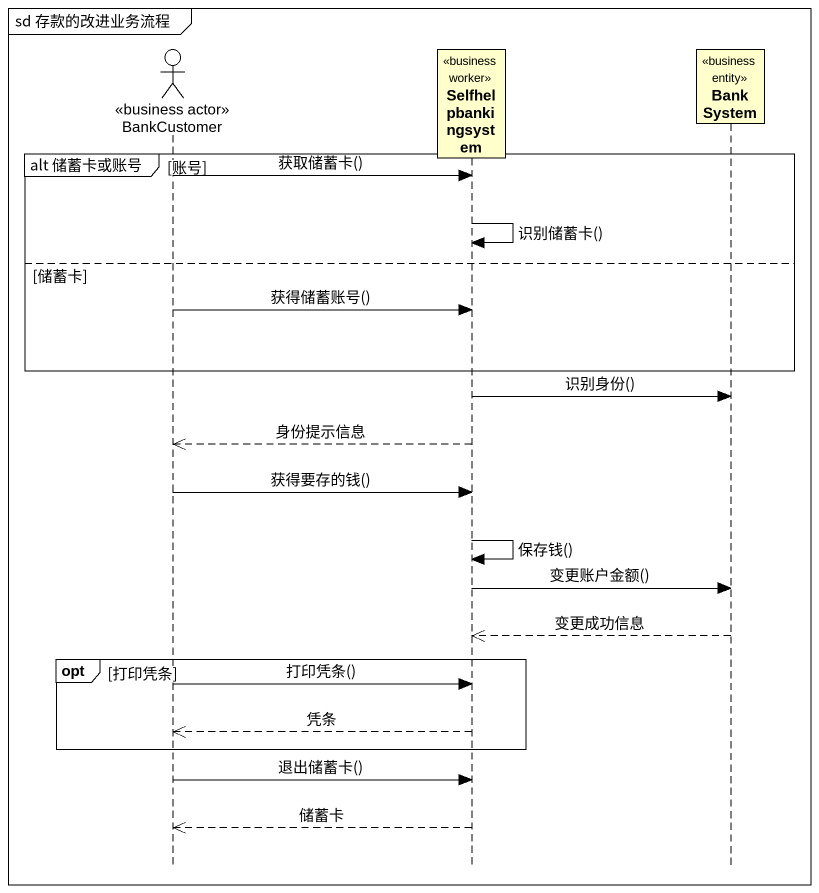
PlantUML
@startuml
mainframe sd 存款的改进业务流程
hide footbox
actor BankCustomer <<business actor>>
participant Selfhelpbankingsystem <<business worker>>
participant BankSystem <<business entity>>

group alt 储蓄卡或账号 [账号]
  BankCustomer -> Selfhelpbankingsystem : 获取储蓄卡()
  Selfhelpbankingsystem -> Selfhelpbankingsystem : 识别储蓄卡()
else 储蓄卡
  BankCustomer -> Selfhelpbankingsystem : 获得储蓄账号()
end
Selfhelpbankingsystem -> BankSystem : 识别身份()
Selfhelpbankingsystem -->> BankCustomer : 身份提示信息
BankCustomer -> Selfhelpbankingsystem : 获得要存的钱()
Selfhelpbankingsystem -> Selfhelpbankingsystem : 保存钱()
Selfhelpbankingsystem -> BankSystem : 变更账户金额()
BankSystem -->> Selfhelpbankingsystem : 变更成功信息
opt 打印凭条
  BankCustomer -> Selfhelpbankingsystem : 打印凭条()
  Selfhelpbankingsystem -->> BankCustomer : 凭条
end
BankCustomer -> Selfhelpbankingsystem : 退出储蓄卡()
Selfhelpbankingsystem -->> BankCustomer : 储蓄卡
@enduml
